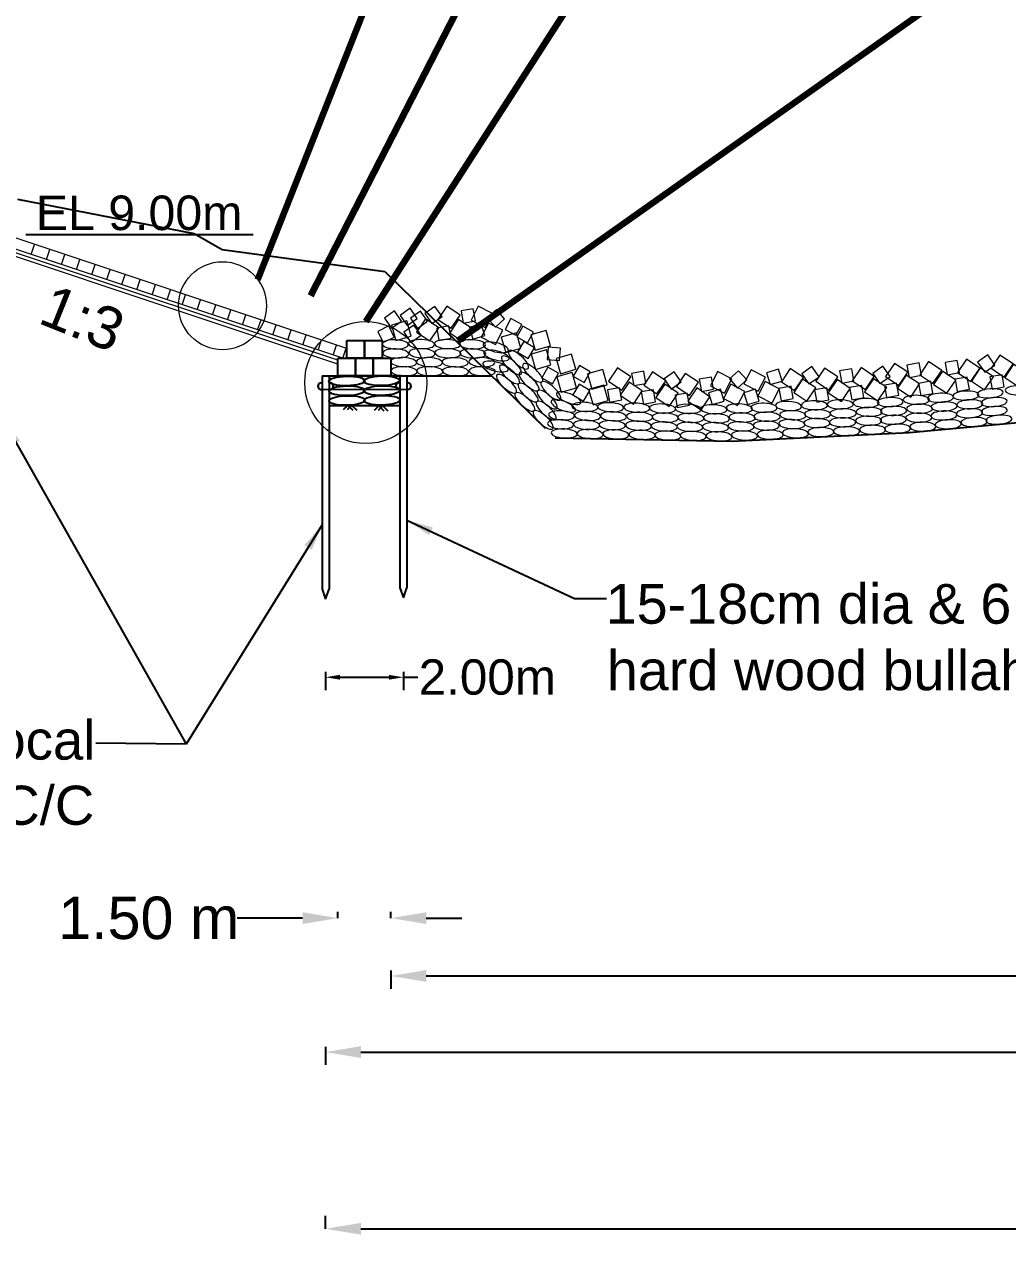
# Model space of a CAD drawing. Header units: inches. Extents: x -885 to 26362, y -28010 to 990.
# Drawn here: x -484.56 to -456.75, y -13296.46 to -13261.82 of the extents above; entities that cross this region are included whole.
import ezdxf

# ---------------------------------------------------------------- set-up
doc = ezdxf.new("R2010")
doc.units = ezdxf.units.IN
doc.header["$MEASUREMENT"] = 0
doc.header["$PDMODE"] = 3
doc.linetypes.add('HIDDEN', pattern=[9.525, 6.35, -3.175])
doc.layers.add('GL', color=3, linetype='HIDDEN')
doc.layers.add('LINE', color=7, linetype='Continuous')
doc.layers.add('Layer1', color=7, linetype='Continuous', lineweight=13)
doc.styles.add('dim', font='isocp.shx')
doc.styles.get("Standard").update_dxf_attribs({"font": 'arial.ttf'})
doc.dimstyles.get("Standard").update_dxf_attribs({"dimtxt": 0.18, "dimasz": 0.18, "dimexe": 0.18, "dimexo": 0.0625, "dimgap": 0.09, "dimtad": 0, "dimtih": 1, "dimtoh": 1, "dimdec": 4, "dimzin": 0, "dimdsep": 46, "dimtxsty": 'Standard', "dimcen": 0.09, "dimadec": 0, "dimazin": 0, "dimtfac": 1, "dimtdec": 4, "dimtofl": 0, "dimtmove": 0, "dimatfit": 3, "dimfxl": 1, "dimtolj": 1, "dimtzin": 0, "dimarcsym": 0})
doc.dimstyles.new('STANDARD$0', dxfattribs={"dimscale": 0, "dimtxt": 8, "dimasz": 8, "dimexe": 4, "dimexo": 0, "dimgap": 2, "dimtad": 1, "dimdec": 0, "dimzin": 0, "dimdsep": 46, "dimtxsty": 'dim', "dimblk": 'DOTSMALL', "dimcen": 1, "dimclrd": 6, "dimclre": 6, "dimclrt": 256, "dimadec": 0, "dimazin": 0, "dimtfac": 1, "dimtdec": 0, "dimtix": 1, "dimtofl": 0, "dimtmove": 1, "dimatfit": 3, "dimldrblk": 'DOTSMALL', "dimfxl": 6, "dimtolj": 1, "dimtzin": 0, "dimarcsym": 0})

# ---------------------------------------------------------------- blocks, each defined once
blk = doc.blocks.new('*D99')
at = {"color": 0, "lineweight": -2, "ltscale": 0.5, "transparency": 16777216}
for p, q in [((-476.042, -13280.144), (-476.042, -13280.658)), ((-473.839, -13280.144), (-473.839, -13280.658)), ((-475.634, -13280.294), (-474.246, -13280.294)), ((-473.839, -13280.294), (-473.431, -13280.294))]:
    blk.add_line(p, q, dxfattribs=at)
at = {"color": 0, "linetype": 'Continuous', "ltscale": 0.5, "transparency": 16777216}
for points in [[(-475.634, -13280.226), (-475.634, -13280.362), (-476.042, -13280.294)], [(-474.246, -13280.226), (-474.246, -13280.362), (-473.839, -13280.294)]]:
    blk.add_solid(points, dxfattribs=at)
at = {"layer": 'Defpoints', "color": 0, "linetype": 'ByBlock', "ltscale": 0.5, "transparency": 16777216}
for p in [(4194.63, -9456.344), (4196.13, -9456.344), (4196.13, -9456.357)]:
    blk.add_point(p, dxfattribs=at)
at = {"layer": 'Defpoints', "color": 0, "linetype": 'Continuous', "ltscale": 0.5, "transparency": 16777216}
for p in [(-476.042, -13279.599), (-473.839, -13279.627), (-473.839, -13280.294)]:
    blk.add_point(p, dxfattribs=at)
at = {"layer": 'LINE', "color": 0, "lineweight": -2, "ltscale": 0.5, "transparency": 16777216}
for p, q in [((4193.63, -9456.344), (4191.783, -9456.344)), ((4194.63, -9456.344), (4194.63, -9456.164)), ((4196.13, -9456.344), (4196.13, -9456.164)), ((4197.13, -9456.344), (4198.13, -9456.344))]:
    blk.add_line(p, q, dxfattribs=at)
at = {"layer": 'LINE', "color": 0, "linetype": 'ByBlock', "ltscale": 0.5, "transparency": 16777216}
for points in [[(4193.63, -9456.178), (4193.63, -9456.511), (4194.63, -9456.344)], [(4197.13, -9456.178), (4197.13, -9456.511), (4196.13, -9456.344)]]:
    blk.add_solid(points, dxfattribs=at)
at = {"color": 0, "linetype": 'Continuous', "lineweight": -3, "ltscale": 0.5, "transparency": 16777216, "insert": (-471.465, -13280.294), "char_height": 1, "attachment_point": 5}
blk.add_mtext('\\A1;2.00m', dxfattribs=at)
at = {"layer": 'LINE', "color": 0, "linetype": 'ByBlock', "lineweight": 20, "ltscale": 0.5, "transparency": 16777216, "insert": (4189.275, -9456.344), "char_height": 0.85, "attachment_point": 5}
blk.add_mtext('\\A1;{\\H1.412x;1.50 m}', dxfattribs=at)
blk = doc.blocks.new('*D94')
at = {"layer": 'Defpoints', "color": 0, "linetype": 'ByBlock', "ltscale": 0.5, "transparency": 16777216}
for p in [(-475.69, -13287.11), (-474.19, -13287.11), (-474.19, -13287.123)]:
    blk.add_point(p, dxfattribs=at)
at = {"layer": 'LINE', "color": 0, "lineweight": -2, "ltscale": 0.5, "transparency": 16777216}
for p, q in [((-476.69, -13287.11), (-478.537, -13287.11)), ((-475.69, -13287.11), (-475.69, -13286.93)), ((-474.19, -13287.11), (-474.19, -13286.93)), ((-473.19, -13287.11), (-472.19, -13287.11))]:
    blk.add_line(p, q, dxfattribs=at)
at = {"layer": 'LINE', "color": 0, "linetype": 'ByBlock', "ltscale": 0.5, "transparency": 16777216}
for points in [[(-476.69, -13286.943), (-476.69, -13287.276), (-475.69, -13287.11)], [(-473.19, -13286.943), (-473.19, -13287.276), (-474.19, -13287.11)]]:
    blk.add_solid(points, dxfattribs=at)
at = {"layer": 'LINE', "color": 0, "linetype": 'ByBlock', "lineweight": 20, "ltscale": 0.5, "transparency": 16777216, "insert": (-481.044, -13287.11), "char_height": 0.85, "attachment_point": 5}
blk.add_mtext('\\A1;{\\H1.412x;1.50 m}', dxfattribs=at)
blk = doc.blocks.new('*D95')
at = {"color": 0, "lineweight": -2, "ltscale": 0.5, "transparency": 16777216}
for p, q in [((-474.19, -13288.595), (-474.19, -13289.109)), ((-473.19, -13288.745), (-444.699, -13288.745)), ((-412.19, -13288.745), (-440.68, -13288.745)), ((-411.19, -13288.595), (-411.19, -13289.109))]:
    blk.add_line(p, q, dxfattribs=at)
at = {"color": 0, "linetype": 'Continuous', "ltscale": 0.5, "transparency": 16777216}
for points in [[(-473.19, -13288.578), (-473.19, -13288.912), (-474.19, -13288.745)], [(-412.19, -13288.578), (-412.19, -13288.912), (-411.19, -13288.745)]]:
    blk.add_solid(points, dxfattribs=at)
at = {"layer": 'Defpoints', "color": 0, "linetype": 'Continuous', "ltscale": 0.5, "transparency": 16777216}
for p in [(-474.19, -13288.146), (-411.19, -13288.146), (-411.19, -13288.745)]:
    blk.add_point(p, dxfattribs=at)
at = {"color": 0, "linetype": 'Continuous', "lineweight": -3, "ltscale": 0.5, "transparency": 16777216, "insert": (-442.69, -13288.745), "char_height": 0.85, "attachment_point": 5}
blk.add_mtext('\\A1;63.00m', dxfattribs=at)
blk = doc.blocks.new('*D96')
at = {"color": 0, "lineweight": -2, "ltscale": 0.5, "transparency": 16777216}
for p, q in [((-476.04, -13295.901), (-476.04, -13295.537)), ((-411.19, -13295.751), (-411.19, -13296.265)), ((-475.04, -13295.901), (-444.662, -13295.901)), ((-412.19, -13295.901), (-440.642, -13295.901))]:
    blk.add_line(p, q, dxfattribs=at)
at = {"color": 0, "linetype": 'Continuous', "ltscale": 0.5, "transparency": 16777216}
for points in [[(-475.04, -13295.734), (-475.04, -13296.067), (-476.04, -13295.901)], [(-412.19, -13295.734), (-412.19, -13296.067), (-411.19, -13295.901)]]:
    blk.add_solid(points, dxfattribs=at)
at = {"layer": 'Defpoints', "color": 0, "linetype": 'Continuous', "ltscale": 0.5, "transparency": 16777216}
for p in [(-411.19, -13295.215), (-476.04, -13295.985), (-411.19, -13295.901)]:
    blk.add_point(p, dxfattribs=at)
at = {"color": 0, "linetype": 'Continuous', "lineweight": -3, "ltscale": 0.5, "transparency": 16777216, "insert": (-442.652, -13295.901), "char_height": 0.85, "attachment_point": 5}
blk.add_mtext('\\A1;64.85m', dxfattribs=at)
blk = doc.blocks.new('*D97')
at = {"color": 0, "lineweight": -2, "ltscale": 0.5, "transparency": 16777216}
for p, q in [((-411.19, -13290.9), (-411.19, -13290.536)), ((-476.04, -13290.75), (-476.04, -13291.264)), ((-475.04, -13290.9), (-445.126, -13290.9)), ((-412.19, -13290.9), (-439.973, -13290.9))]:
    blk.add_line(p, q, dxfattribs=at)
at = {"color": 0, "linetype": 'Continuous', "ltscale": 0.5, "transparency": 16777216}
for points in [[(-475.04, -13290.733), (-475.04, -13291.067), (-476.04, -13290.9)], [(-412.19, -13290.733), (-412.19, -13291.067), (-411.19, -13290.9)]]:
    blk.add_solid(points, dxfattribs=at)
at = {"layer": 'Defpoints', "color": 0, "linetype": 'Continuous', "ltscale": 0.5, "transparency": 16777216}
for p in [(-476.04, -13289.486), (-476.04, -13290.9), (-411.19, -13290.9)]:
    blk.add_point(p, dxfattribs=at)
at = {"color": 0, "linetype": 'Continuous', "lineweight": -3, "ltscale": 0.5, "transparency": 16777216, "insert": (-442.549, -13290.9), "char_height": 0.85, "attachment_point": 5}
blk.add_mtext('\\A1;Zone-A11', dxfattribs=at)

msp = doc.modelspace()

# ---------------------------------------------------------------- linework, layer by layer
at = {"color": 0, "linetype": 'Continuous', "lineweight": 20, "ltscale": 0.5}
for p, q in [((-475.554285, -13271.267255), (-485.154285, -13268.067255)), ((-475.439599, -13270.989802), (-485.107239, -13267.767255)), ((-484.365725, -13268.330108), (-484.271021, -13268.045994)), ((-475.689599, -13271.429985), (-485.181817, -13268.265912)), ((-475.689599, -13271.322281), (-485.154678, -13268.167255)), ((-483.938818, -13268.472411), (-483.844113, -13268.188297)), ((-483.51191, -13268.614713), (-483.417206, -13268.330599)), ((-483.085003, -13268.757016), (-482.990298, -13268.472902)), ((-482.658095, -13268.899318), (-482.563391, -13268.615204)), ((-482.231188, -13269.041621), (-482.136483, -13268.757507)), ((-481.80428, -13269.183923), (-481.709576, -13268.899809)), ((-481.377373, -13269.326226), (-481.282668, -13269.042112)), ((-480.950465, -13269.468528), (-480.855761, -13269.184414)), ((-480.523558, -13269.610831), (-480.428853, -13269.326717)), ((-480.096651, -13269.753133), (-480.001946, -13269.469019)), ((-479.669743, -13269.895436), (-479.575038, -13269.611322)), ((-479.242836, -13270.037738), (-479.148131, -13269.753624)), ((-478.815928, -13270.180041), (-478.721223, -13269.895927)), ((-478.389021, -13270.322343), (-478.294316, -13270.038229)), ((-477.962113, -13270.464646), (-477.867408, -13270.180532)), ((-477.535206, -13270.606948), (-477.440501, -13270.322834)), ((-477.108298, -13270.749251), (-477.013594, -13270.465137)), ((-476.681391, -13270.891553), (-476.586686, -13270.607439)), ((-476.254483, -13271.033856), (-476.159779, -13270.749742)), ((-475.827576, -13271.176158), (-475.732871, -13270.892044)), ((-475.553598, -13271.267484), (-475.458894, -13270.98337))]:
    msp.add_line(p, q, dxfattribs=at)
at = {"color": 0, "linetype": 'Continuous', "lineweight": -3, "ltscale": 0.5}
for p, q in [((-484.522282, -13267.767255), (-478.092212, -13267.767255)), ((-474.939599, -13270.767255), (-474.939599, -13271.267255)), ((-475.189599, -13271.267255), (-475.189599, -13271.767255)), ((-474.689599, -13271.267255), (-474.689599, -13271.767255)), ((-476.139599, -13271.767255), (-475.939599, -13271.767255)), ((-476.139599, -13271.767255), (-476.139599, -13277.80251)), ((-476.139599, -13271.767255), (-471.339599, -13271.767255)), ((-475.939599, -13271.767255), (-475.939599, -13277.80251)), ((-475.939599, -13271.767255), (-475.603795, -13271.767255)), ((-475.603795, -13271.767255), (-473.739599, -13271.767255)), ((-475.056549, -13271.767255), (-475.556549, -13271.767255)), ((-474.556549, -13271.767255), (-475.056549, -13271.767255)), ((-473.899731, -13271.767255), (-474.556549, -13271.767255)), ((-473.939599, -13271.767255), (-473.939599, -13277.767255)), ((-473.739599, -13271.767255), (-473.739599, -13277.767255)), ((-476.097387, -13272.149895), (-473.675404, -13272.146117)), ((-475.939599, -13272.601791), (-473.939599, -13272.601791)), ((-475.4083, -13272.599247), (-475.531601, -13272.721645)), ((-475.531601, -13272.721645), (-475.4083, -13272.599247)), ((-475.296367, -13272.599247), (-475.419668, -13272.721645)), ((-475.419668, -13272.721645), (-475.296367, -13272.599247)), ((-475.4083, -13272.599247), (-475.269419, -13272.738645)), ((-475.296367, -13272.599247), (-475.157486, -13272.738645)), ((-474.529202, -13272.612644), (-474.652503, -13272.735042)), ((-474.652503, -13272.735042), (-474.529202, -13272.612644)), ((-474.417269, -13272.612644), (-474.54057, -13272.735042)), ((-474.54057, -13272.735042), (-474.417269, -13272.612644)), ((-474.529202, -13272.612644), (-474.390321, -13272.752042)), ((-474.417269, -13272.612644), (-474.278388, -13272.752042)), ((-476.139599, -13277.80251), (-476.039599, -13278.083819)), ((-476.039599, -13278.083819), (-475.939599, -13277.80251)), ((-473.939599, -13277.767255), (-473.839599, -13278.048565)), ((-473.839599, -13278.048565), (-473.739599, -13277.767255))]:
    msp.add_line(p, q, dxfattribs=at)
for points in [[(-475.439599, -13270.767255), (-474.939599, -13270.767255), (-474.939599, -13271.267255), (-475.439599, -13271.267255)], [(-474.939599, -13270.767255), (-474.439599, -13270.767255), (-474.439599, -13271.267255), (-474.939599, -13271.267255)], [(-475.689599, -13271.267255), (-475.189599, -13271.267255), (-475.189599, -13271.767255), (-475.689599, -13271.767255)], [(-475.189599, -13271.267255), (-474.689599, -13271.267255), (-474.689599, -13271.767255), (-475.189599, -13271.767255)], [(-474.689599, -13271.267255), (-474.189599, -13271.267255), (-474.189599, -13271.767255), (-474.689599, -13271.767255)]]:
    msp.add_lwpolyline(points, close=True, dxfattribs=at)
at = {"color": 7, "lineweight": 20, "ltscale": 0.18}
msp.add_circle((-478.956698, -13269.779686), 1.244459, dxfattribs=at)
at = {"color": 7, "lineweight": 13, "ltscale": 0.18}
msp.add_circle((-474.903703, -13271.956424), 1.7265, dxfattribs=at)
at = {"color": 0, "linetype": 'Continuous', "lineweight": -3, "ltscale": 0.5}
for centre, start, end in [((-476.163923, -13272.056956), 74.8284169, 283.6920769), ((-475.913365, -13272.056956), 253.6040994, 105.1715831), ((-473.963923, -13272.056956), 74.8284169, 283.6920769), ((-473.715276, -13272.056956), 253.6040994, 105.1715831)]:
    msp.add_arc(centre, 0.09294, start, end, dxfattribs=at)
for centre in [(-475.441057, -13271.90989), (-474.45491, -13271.904543), (-475.433623, -13272.186591), (-474.447475, -13272.181244), (-475.432829, -13272.461907), (-474.446681, -13272.45656)]:
    msp.add_ellipse(centre, major_axis=(0.506914, 0.0108), ratio=0.268841611)
at = {"layer": 'GL'}
msp.add_lwpolyline([(-484.756509, -13266.765755), (-479.756909, -13267.737255), (-478.964909, -13268.189955), (-474.364309, -13268.810255), (-469.544209, -13273.522455), (-464.537409, -13273.612455), (-459.531409, -13273.371355), (-454.524609, -13272.910355), (-449.993609, -13272.493155), (-449.041309, -13272.495455), (-444.511809, -13272.080555), (-439.505809, -13271.986155), (-439.003109, -13272.004255), (-434.499109, -13272.016555), (-430.018609, -13272.051155), (-429.493109, -13272.094255), (-428.964809, -13272.196055), (-424.486209, -13273.137455)], dxfattribs=at)
at = {"layer": 'LINE', "color": 0, "linetype": 'ByBlock', "lineweight": 18, "ltscale": 0.5}
for points in [[(-472.746139, -13270.084645), (-472.946781, -13269.797866), (-473.233561, -13269.998508), (-473.032919, -13270.285288), (-472.746139, -13270.084645)], [(-472.609253, -13269.79465), (-472.859939, -13270.168356), (-472.486233, -13270.419042), (-472.235547, -13270.045336), (-472.609253, -13269.79465)], [(-471.718917, -13269.792981), (-471.923948, -13270.193558), (-471.523371, -13270.39859), (-471.31834, -13269.998013), (-471.718917, -13269.792981)], [(-473.890153, -13270.214184), (-474.090795, -13269.927404), (-474.377575, -13270.128047), (-474.176933, -13270.414826), (-473.890153, -13270.214184)], [(-473.446171, -13270.13969), (-473.646813, -13269.85291), (-473.933593, -13270.053552), (-473.732951, -13270.340332), (-473.446171, -13270.13969)], [(-473.154499, -13270.220657), (-473.355142, -13269.933877), (-473.641922, -13270.13452), (-473.441279, -13270.4213), (-473.154499, -13270.220657)], [(-473.21291, -13270.151336), (-473.463596, -13270.525042), (-473.08989, -13270.775728), (-472.839204, -13270.402022), (-473.21291, -13270.151336)], [(-472.277889, -13270.169793), (-472.528575, -13270.543499), (-472.154869, -13270.794185), (-471.904183, -13270.420479), (-472.277889, -13270.169793)], [(-471.800885, -13270.209694), (-471.862945, -13269.86524), (-472.207399, -13269.927299), (-472.14534, -13270.271753), (-471.800885, -13270.209694)], [(-470.974235, -13270.149859), (-471.207189, -13269.888646), (-471.468403, -13270.1216), (-471.235448, -13270.382813), (-470.974235, -13270.149859)], [(-470.656165, -13270.617852), (-470.489624, -13270.310014), (-470.797463, -13270.143474), (-470.964003, -13270.451312), (-470.656165, -13270.617852)], [(-474.096125, -13270.666313), (-474.249547, -13270.351732), (-474.564129, -13270.505154), (-474.410706, -13270.819736), (-474.096125, -13270.666313)], [(-473.739802, -13270.210941), (-474.172631, -13270.334063), (-474.049509, -13270.766892), (-473.61668, -13270.64377), (-473.739802, -13270.210941)], [(-473.339809, -13270.61781), (-473.540452, -13270.33103), (-473.827232, -13270.531673), (-473.626589, -13270.818453), (-473.339809, -13270.61781)], [(-472.488349, -13270.69771), (-472.550408, -13270.353256), (-472.894862, -13270.415315), (-472.832803, -13270.759769), (-472.488349, -13270.69771)], [(-471.536024, -13270.626137), (-471.638133, -13270.291362), (-471.972907, -13270.393471), (-471.870798, -13270.728246), (-471.536024, -13270.626137)], [(-471.429935, -13270.270942), (-471.634966, -13270.671519), (-471.234389, -13270.87655), (-471.029358, -13270.475973), (-471.429935, -13270.270942)], [(-470.329309, -13270.832472), (-470.154024, -13270.529527), (-470.456968, -13270.354242), (-470.632253, -13270.657186), (-470.329309, -13270.832472)], [(-469.796415, -13270.48556), (-470.229245, -13270.608681), (-470.106123, -13271.041511), (-469.673294, -13270.918389), (-469.796415, -13270.48556)], [(-470.635184, -13270.548043), (-471.068013, -13270.671164), (-470.944892, -13271.103993), (-470.512062, -13270.980872), (-470.635184, -13270.548043)], [(-470.304848, -13271.27289), (-470.129563, -13270.969946), (-470.432507, -13270.794661), (-470.607792, -13271.097605), (-470.304848, -13271.27289)], [(-469.789815, -13271.02441), (-470.222644, -13271.147532), (-470.099523, -13271.580361), (-469.666693, -13271.45724), (-469.789815, -13271.02441)], [(-469.422558, -13271.334612), (-469.390295, -13270.986102), (-469.738805, -13270.953839), (-469.771068, -13271.302349), (-469.422558, -13271.334612)], [(-469.082954, -13271.147167), (-469.515783, -13271.270288), (-469.392661, -13271.703117), (-468.959832, -13271.579996), (-469.082954, -13271.147167)], [(-457.106203, -13271.459911), (-457.306845, -13271.173131), (-457.593625, -13271.373773), (-457.392983, -13271.660553), (-457.106203, -13271.459911)], [(-456.960838, -13271.175709), (-457.211524, -13271.549416), (-456.837818, -13271.800102), (-456.587132, -13271.426395), (-456.960838, -13271.175709)], [(-469.6234, -13271.993887), (-469.448115, -13271.690943), (-469.751059, -13271.515658), (-469.926344, -13271.818602), (-469.6234, -13271.993887)], [(-468.728536, -13271.951118), (-468.553251, -13271.648174), (-468.856195, -13271.472889), (-469.03148, -13271.775833), (-468.728536, -13271.951118)], [(-467.782094, -13271.542329), (-468.03278, -13271.916035), (-467.659074, -13272.166721), (-467.408388, -13271.793015), (-467.782094, -13271.542329)], [(-462.893095, -13271.556798), (-463.143781, -13271.930505), (-462.770075, -13272.181191), (-462.519389, -13271.807484), (-462.893095, -13271.556798)], [(-462.078833, -13271.791143), (-462.279475, -13271.504363), (-462.566255, -13271.705005), (-462.365612, -13271.991785), (-462.078833, -13271.791143)], [(-461.922225, -13271.543683), (-462.172911, -13271.91739), (-461.799205, -13272.168076), (-461.548519, -13271.794369), (-461.922225, -13271.543683)], [(-461.093274, -13271.907864), (-461.155334, -13271.56341), (-461.499788, -13271.625469), (-461.437729, -13271.969923), (-461.093274, -13271.907864)], [(-460.89134, -13271.530937), (-461.142026, -13271.904644), (-460.768319, -13272.15533), (-460.517633, -13271.781623), (-460.89134, -13271.530937)], [(-460.071284, -13271.779828), (-460.271927, -13271.493048), (-460.558706, -13271.69369), (-460.358064, -13271.98047), (-460.071284, -13271.779828)], [(-459.945149, -13271.410615), (-460.195835, -13271.784321), (-459.822128, -13272.035008), (-459.571442, -13271.661301), (-459.945149, -13271.410615)], [(-459.185323, -13271.745039), (-459.247382, -13271.400585), (-459.591836, -13271.462644), (-459.529777, -13271.807098), (-459.185323, -13271.745039)], [(-458.979081, -13271.358133), (-459.229767, -13271.73184), (-458.85606, -13271.982526), (-458.605374, -13271.608819), (-458.979081, -13271.358133)], [(-458.108964, -13271.672958), (-458.171023, -13271.328504), (-458.515477, -13271.390563), (-458.453418, -13271.735017), (-458.108964, -13271.672958)], [(-457.907029, -13271.296032), (-458.157715, -13271.669738), (-457.784009, -13271.920424), (-457.533323, -13271.546718), (-457.907029, -13271.296032)], [(-457.518064, -13271.537571), (-457.76875, -13271.911277), (-457.395044, -13272.161963), (-457.144358, -13271.788257), (-457.518064, -13271.537571)], [(-456.576422, -13271.435331), (-456.827108, -13271.809038), (-456.453401, -13272.059724), (-456.202715, -13271.686017), (-456.576422, -13271.435331)], [(-469.06199, -13271.672481), (-469.494819, -13271.795602), (-469.371698, -13272.228431), (-468.938868, -13272.10531), (-469.06199, -13271.672481)], [(-468.198588, -13271.588556), (-468.631417, -13271.711678), (-468.508296, -13272.144507), (-468.075466, -13272.021385), (-468.198588, -13271.588556)], [(-466.977062, -13271.97904), (-467.039122, -13271.634586), (-467.383576, -13271.696645), (-467.321517, -13272.0411), (-466.977062, -13271.97904)], [(-466.787844, -13271.652919), (-467.03853, -13272.026625), (-466.664824, -13272.277311), (-466.414138, -13271.903605), (-466.787844, -13271.652919)], [(-465.976666, -13271.936378), (-466.177309, -13271.649598), (-466.464088, -13271.85024), (-466.263446, -13272.13702), (-465.976666, -13271.936378)], [(-465.865544, -13271.695255), (-466.11623, -13272.068962), (-465.742523, -13272.319648), (-465.491837, -13271.945941), (-465.865544, -13271.695255)], [(-465.062329, -13272.143751), (-465.124388, -13271.799297), (-465.468842, -13271.861356), (-465.406783, -13272.205811), (-465.062329, -13272.143751)], [(-464.949444, -13271.644713), (-465.154476, -13272.045291), (-464.753899, -13272.250322), (-464.548867, -13271.849745), (-464.949444, -13271.644713)], [(-464.123048, -13271.879777), (-464.356002, -13271.618563), (-464.617215, -13271.851517), (-464.384261, -13272.112731), (-464.123048, -13271.879777)], [(-463.999161, -13271.59405), (-464.204192, -13271.994627), (-463.803615, -13272.199659), (-463.598583, -13271.799081), (-463.999161, -13271.59405)], [(-463.126029, -13271.911305), (-463.228138, -13271.576531), (-463.562912, -13271.67864), (-463.460803, -13272.013414), (-463.126029, -13271.911305)], [(-462.545604, -13271.857833), (-462.79629, -13272.23154), (-462.422584, -13272.482226), (-462.171898, -13272.108519), (-462.545604, -13271.857833)], [(-461.570278, -13271.867962), (-461.820964, -13272.241669), (-461.447258, -13272.492355), (-461.196572, -13272.118648), (-461.570278, -13271.867962)], [(-460.538056, -13271.846518), (-460.788742, -13272.220224), (-460.415035, -13272.47091), (-460.164349, -13272.097204), (-460.538056, -13271.846518)], [(-459.610124, -13271.744278), (-459.86081, -13272.117985), (-459.487103, -13272.368671), (-459.236417, -13271.994964), (-459.610124, -13271.744278)], [(-458.858177, -13272.261194), (-458.920236, -13271.916739), (-459.26469, -13271.978799), (-459.202631, -13272.323253), (-458.858177, -13272.261194)], [(-458.585968, -13271.633057), (-458.836654, -13272.006763), (-458.462947, -13272.257449), (-458.212261, -13271.883743), (-458.585968, -13271.633057)], [(-457.823315, -13272.144907), (-457.885374, -13271.800453), (-458.229828, -13271.862512), (-458.167769, -13272.206967), (-457.823315, -13272.144907)], [(-456.839934, -13272.07877), (-456.901993, -13271.734315), (-457.246448, -13271.796375), (-457.184388, -13272.140829), (-456.839934, -13272.07877)], [(-468.741536, -13272.480664), (-468.566251, -13272.17772), (-468.869195, -13272.002435), (-469.04448, -13272.305379), (-468.741536, -13272.480664)], [(-468.164722, -13272.032554), (-468.597551, -13272.155675), (-468.47443, -13272.588504), (-468.041601, -13272.465383), (-468.164722, -13272.032554)], [(-467.66119, -13272.445389), (-467.723249, -13272.100935), (-468.067703, -13272.162994), (-468.005644, -13272.507448), (-467.66119, -13272.445389)], [(-467.454066, -13271.939139), (-467.704752, -13272.312846), (-467.331046, -13272.563532), (-467.08036, -13272.189825), (-467.454066, -13271.939139)], [(-466.70413, -13272.501794), (-466.766189, -13272.15734), (-467.110643, -13272.219399), (-467.048584, -13272.563854), (-466.70413, -13272.501794)], [(-466.443438, -13272.003068), (-466.694124, -13272.376774), (-466.320417, -13272.62746), (-466.069731, -13272.253754), (-466.443438, -13272.003068)], [(-465.744639, -13272.598315), (-465.806699, -13272.253861), (-466.151153, -13272.31592), (-466.089094, -13272.660375), (-465.744639, -13272.598315)], [(-465.539332, -13272.10385), (-465.790018, -13272.477557), (-465.416312, -13272.728243), (-465.165626, -13272.354536), (-465.539332, -13272.10385)], [(-464.766551, -13272.477869), (-464.86866, -13272.143095), (-465.203434, -13272.245204), (-465.101326, -13272.579978), (-464.766551, -13272.477869)], [(-464.578748, -13272.000859), (-464.783779, -13272.401437), (-464.383202, -13272.606468), (-464.178171, -13272.205891), (-464.578748, -13272.000859)], [(-463.772968, -13272.476644), (-463.875077, -13272.14187), (-464.209851, -13272.243979), (-464.107742, -13272.578753), (-463.772968, -13272.476644)], [(-463.604416, -13271.927737), (-463.809448, -13272.328314), (-463.40887, -13272.533346), (-463.203839, -13272.132768), (-463.604416, -13271.927737)], [(-462.809381, -13272.405674), (-462.87144, -13272.06122), (-463.215894, -13272.123279), (-463.153835, -13272.467733), (-462.809381, -13272.405674)], [(-461.801321, -13272.446743), (-461.86338, -13272.102289), (-462.207835, -13272.164348), (-462.145775, -13272.508802), (-461.801321, -13272.446743)], [(-460.807625, -13272.379813), (-460.869684, -13272.035359), (-461.214138, -13272.097418), (-461.152079, -13272.441872), (-460.807625, -13272.379813)], [(-459.824245, -13272.313675), (-459.886304, -13271.969221), (-460.230758, -13272.03128), (-460.168699, -13272.375734), (-459.824245, -13272.313675)]]:
    msp.add_lwpolyline(points, dxfattribs=at)
at = {"layer": 'LINE', "color": 7, "lineweight": 9, "ltscale": 0.5, "extrusion": (0, 0, -1)}
for centre, major_axis in [((-474.067934, -13270.873472), (0.36767, -0.014777)), ((-473.32383, -13270.865852), (0.36767, -0.014777)), ((-472.591199, -13270.865852), (0.36767, -0.014777)), ((-471.885259, -13270.873472), (0.36767, -0.014777)), ((-471.226229, -13270.956411), (0.357163, -0.088511)), ((-474.05651, -13271.131921), (0.36767, -0.014777)), ((-473.312406, -13271.124301), (0.36767, -0.014777)), ((-472.579776, -13271.124301), (0.36767, -0.014777)), ((-471.873835, -13271.131921), (0.36767, -0.014777)), ((-471.205006, -13271.191386), (0.357163, -0.088511)), ((-470.781858, -13271.466294), (0.270996, -0.248919)), ((-470.581844, -13271.307752), (0.270996, -0.248919)), ((-473.831326, -13271.376824), (0.36767, -0.014777)), ((-473.819903, -13271.635273), (0.36767, -0.014777)), ((-473.102509, -13271.376824), (0.36767, -0.014777)), ((-473.091085, -13271.635273), (0.36767, -0.014777)), ((-472.373691, -13271.380641), (0.36767, -0.014777)), ((-472.362267, -13271.639091), (0.36767, -0.014777)), ((-471.618148, -13271.376824), (0.36767, -0.014777)), ((-471.606725, -13271.635273), (0.36767, -0.014777)), ((-471.231003, -13271.498829), (0.357163, -0.088511)), ((-470.835409, -13271.724615), (0.270996, -0.248919)), ((-470.181327, -13271.679468), (0.270996, -0.248919)), ((-470.923701, -13271.988536), (0.270996, -0.248919)), ((-470.28493, -13271.925825), (0.270996, -0.248919)), ((-469.664549, -13272.189274), (0.270996, -0.248919)), ((-470.400486, -13272.500627), (0.270996, -0.248919)), ((-470.312194, -13272.236707), (0.270996, -0.248919)), ((-469.768153, -13272.435631), (0.270996, -0.248919)), ((-469.165912, -13272.394373), (0.342946, -0.13337)), ((-458.64374, -13272.384534), (0.367622, 0.015923)), ((-457.923622, -13272.321907), (0.367622, 0.015923)), ((-457.236959, -13272.259658), (0.366829, 0.028918)), ((-456.446547, -13272.174016), (0.36796, -0.002199)), ((-469.795416, -13272.746512), (0.270996, -0.248919)), ((-469.314019, -13272.614098), (0.342946, -0.13337)), ((-468.703478, -13272.643051), (0.367445, -0.019599)), ((-467.975195, -13272.653812), (0.367445, -0.019599)), ((-467.233957, -13272.666801), (0.367445, -0.019599)), ((-466.505674, -13272.689437), (0.367445, -0.019599)), ((-465.784214, -13272.698472), (0.367445, -0.019599)), ((-465.055931, -13272.709234), (0.367445, -0.019599)), ((-464.334504, -13272.686597), (0.367445, -0.019599)), ((-463.637475, -13272.666974), (0.367908, -0.006588)), ((-462.943439, -13272.616496), (0.367445, -0.019599)), ((-462.21056, -13272.59622), (0.36796, -0.002199)), ((-461.482583, -13272.572527), (0.36796, -0.002199)), ((-460.747747, -13272.531067), (0.36796, -0.002199)), ((-460.067713, -13272.506008), (0.367808, 0.010819)), ((-459.326977, -13272.442901), (0.36796, -0.002199)), ((-459.238129, -13272.694955), (0.36796, -0.002199)), ((-458.542587, -13272.631907), (0.367622, 0.015923)), ((-457.812809, -13272.569007), (0.367622, 0.015923)), ((-457.126147, -13272.506758), (0.366829, 0.028918)), ((-469.883709, -13273.010432), (0.270996, -0.248919)), ((-469.361498, -13272.882936), (0.367445, -0.019599)), ((-468.62665, -13272.899025), (0.367445, -0.019599)), ((-467.898367, -13272.909786), (0.367445, -0.019599)), ((-467.157129, -13272.922775), (0.367445, -0.019599)), ((-466.428846, -13272.945411), (0.367445, -0.019599)), ((-465.707385, -13272.954446), (0.367445, -0.019599)), ((-464.979102, -13272.965208), (0.367445, -0.019599)), ((-464.257676, -13272.942571), (0.367445, -0.019599)), ((-463.551639, -13272.92007), (0.367908, -0.006588)), ((-462.819465, -13272.878205), (0.367445, -0.019599)), ((-462.121712, -13272.848274), (0.36796, -0.002199)), ((-461.411715, -13273.077234), (0.36796, -0.002199)), ((-461.393735, -13272.824581), (0.36796, -0.002199)), ((-460.676879, -13273.035774), (0.36796, -0.002199)), ((-460.658899, -13272.783121), (0.36796, -0.002199)), ((-459.979035, -13273.007892), (0.367808, 0.010819)), ((-459.970004, -13272.754761), (0.367808, 0.010819)), ((-459.256108, -13272.947608), (0.36796, -0.002199)), ((-458.548103, -13272.885139), (0.367622, 0.015923)), ((-457.818325, -13272.822239), (0.367622, 0.015923)), ((-457.693926, -13273.071185), (0.367622, 0.015923)), ((-457.122701, -13272.760026), (0.366829, 0.028918)), ((-456.989572, -13273.004416), (0.366829, 0.028918)), ((-469.391407, -13273.134456), (0.367445, -0.019599)), ((-469.291591, -13273.394237), (0.367445, -0.019599)), ((-468.656558, -13273.150545), (0.367445, -0.019599)), ((-468.556743, -13273.410326), (0.367445, -0.019599)), ((-467.928275, -13273.161306), (0.367445, -0.019599)), ((-467.82846, -13273.421088), (0.367445, -0.019599)), ((-467.187037, -13273.174295), (0.367445, -0.019599)), ((-467.087222, -13273.434076), (0.367445, -0.019599)), ((-466.458754, -13273.196931), (0.367445, -0.019599)), ((-465.737293, -13273.205966), (0.367445, -0.019599)), ((-465.00901, -13273.216728), (0.367445, -0.019599)), ((-464.287584, -13273.194091), (0.367445, -0.019599)), ((-463.572631, -13273.172491), (0.367908, -0.006588)), ((-463.463688, -13273.428578), (0.367908, -0.006588)), ((-462.849373, -13273.129725), (0.367445, -0.019599)), ((-462.749558, -13273.389506), (0.367445, -0.019599)), ((-462.139692, -13273.100927), (0.36796, -0.002199)), ((-462.027702, -13273.355697), (0.36796, -0.002199)), ((-461.299725, -13273.332004), (0.36796, -0.002199)), ((-460.564889, -13273.290544), (0.36796, -0.002199)), ((-459.858102, -13273.258541), (0.367808, 0.010819)), ((-459.144119, -13273.202378), (0.36796, -0.002199)), ((-458.423703, -13273.134085), (0.367622, 0.015923)), ((-466.358939, -13273.456713), (0.367445, -0.019599)), ((-465.637478, -13273.465748), (0.367445, -0.019599)), ((-464.909195, -13273.476509), (0.367445, -0.019599)), ((-464.187768, -13273.453873), (0.367445, -0.019599))]:
    msp.add_ellipse(centre, major_axis=major_axis, ratio=0.34736681, dxfattribs=at)

# ---------------------------------------------------------------- texts
at = {"color": 7, "lineweight": 30, "ltscale": 0.18, "insert": (-484.238843, -13266.662641), "char_height": 0.9775, "width": 48.36222019, "attachment_point": 1}
msp.add_mtext('EL 9.00m ', dxfattribs=at)
at = {"layer": 'Layer1', "color": 7, "lineweight": 20, "insert": (-483.769072, -13269.145909), "char_height": 1.1955372, "width": 14.78044575, "attachment_point": 1, "rotation": 338.1985905}
msp.add_mtext('1:3', dxfattribs=at)
at = {"layer": 'LINE', "color": 0, "linetype": 'ByBlock', "lineweight": -3, "ltscale": 0.5, "attachment_point": 2}
for s, insert, char_height, width in [('15-18cm dia & 6.00m long local\\Phard wood bullah @ 0.60m C/C ', (-457.07664, -13277.6502), 1.12832336, 48.90917205), ('15-18cm dia & 6.00m long local\\Phard wood bullah @ 1.20m C/C ', (-493.373449, -13281.518244), 1.10619938, 47.95016867)]:
    msp.add_mtext(s, dxfattribs=dict(at, insert=insert, char_height=char_height, width=width))

# ---------------------------------------------------------------- dimensions: what is measured, and where the dimension line sits
at = {"color": 0, "linetype": 'Continuous', "lineweight": -3, "ltscale": 0.5}
for base, p1, p2, text, override, picture, middle in [((-473.838776, -13280.294211), (-476.041708, -13279.59858), (-473.838776, -13279.627478), '2.00m', {"dimscale": 1, "dimtxt": 1, "dimasz": 0.4075, "dimexe": 0.364, "dimexo": 0.219, "dimgap": 0.09, "dimtad": 0, "dimdec": 2, "dimpost": 'm', "dimtxsty": 'Standard', "dimcen": 0.09, "dimclrd": 0, "dimclre": 0, "dimclrt": 0, "dimtdec": 2, "dimtix": 0, "dimtmove": 0, "dimfxl": 0.15, "dimfxlon": 1}, '*D99', (-471.465424, -13280.294211)), ((-476.039599, -13290.900084), (-411.189599, -13290.900084), (-476.039599, -13289.48594), 'Zone-A11', {"dimscale": 1, "dimtxt": 0.85, "dimasz": 1, "dimexe": 0.364, "dimexo": 0.219, "dimgap": 0.09, "dimtad": 0, "dimdec": 2, "dimpost": 'm', "dimtxsty": 'Standard', "dimcen": 0.09, "dimclrd": 0, "dimclre": 0, "dimclrt": 0, "dimtix": 0, "dimtmove": 0, "dimfxl": 0.15, "dimfxlon": 1}, '*D97', (-442.549405, -13290.900084))]:
    dim = msp.add_linear_dim(base=base, p1=p1, p2=p2, text=text, dimstyle='STANDARD$0', override=override, dxfattribs=at)
    dim.commit()
    dim.dimension.update_dxf_attribs({"geometry": picture, "text_midpoint": middle, "dimtype": 160})
dim = msp.add_linear_dim(base=(-411.189599, -13288.745093), p1=(-474.189599, -13288.145941), p2=(-411.189599, -13288.145941), dimstyle='STANDARD$0', override={"dimscale": 1, "dimtxt": 0.85, "dimasz": 1, "dimexe": 0.364, "dimexo": 0.219, "dimgap": 0.09, "dimtad": 0, "dimdec": 2, "dimpost": 'm', "dimtxsty": 'Standard', "dimcen": 0.09, "dimclrd": 0, "dimclre": 0, "dimclrt": 0, "dimtix": 0, "dimtmove": 0, "dimfxl": 0.15, "dimfxlon": 1}, dxfattribs=at)
dim.commit()
dim.dimension.update_dxf_attribs({"geometry": '*D95', "text_midpoint": (-442.689599, -13288.745093)})
dim = msp.add_linear_dim(base=(-411.189599, -13295.900639), p1=(-476.039599, -13295.9853), p2=(-411.189599, -13295.215435), dimstyle='STANDARD$0', override={"dimscale": 1, "dimtxt": 0.85, "dimasz": 1, "dimexe": 0.364, "dimexo": 0.219, "dimgap": 0.09, "dimtad": 0, "dimdec": 2, "dimpost": 'm', "dimtxsty": 'Standard', "dimcen": 0.09, "dimclrd": 0, "dimclre": 0, "dimclrt": 0, "dimtix": 0, "dimtmove": 0, "dimfxl": 0.15, "dimfxlon": 1}, dxfattribs=at)
dim.commit()
dim.dimension.update_dxf_attribs({"geometry": '*D96', "text_midpoint": (-442.651804, -13295.900639), "dimtype": 160})
at = {"layer": 'LINE', "color": 0, "linetype": 'ByBlock', "lineweight": 20, "ltscale": 0.5}
for base, p1, p2, picture, middle in [((4196.12982, -9456.344223), (4194.62982, -9456.344223), (4196.12982, -9456.357156), '*D99', (4189.275269, -9456.344223)), ((-474.189599, -13287.109666), (-475.689599, -13287.109666), (-474.189599, -13287.122599), '*D94', (-481.04415, -13287.109666))]:
    dim = msp.add_linear_dim(base=base, p1=p1, p2=p2, text='{\\H1.412x;1.50 m}', dimstyle='Standard', override={"dimtxt": 0.85, "dimasz": 1, "dimdec": 2, "dimlfac": 1, "dimpost": 'm', "dimfxl": 0.15, "dimfxlon": 1}, dxfattribs=at)
    dim.commit()
    dim.dimension.update_dxf_attribs({"geometry": picture, "text_midpoint": middle, "dimtype": 160})

# ---------------------------------------------------------------- leaders
at = {"color": 0, "linetype": 'Continuous', "lineweight": -2, "ltscale": 0.5}
for points in [[(-485.160637, -13273.009609), (-479.982528, -13282.183244), (-482.543714, -13282.161362)], [(-476.139599, -13275.983703), (-479.982528, -13282.183244), (-482.543714, -13282.161362)], [(-473.739599, -13275.846531), (-468.994633, -13278.069499), (-468.096229, -13278.069499)]]:
    msp.add_leader(points, dimstyle='Standard', override={"dimasz": 0.75, "dimfxl": 0.15, "dimfxlon": 1}, dxfattribs=at)
at = {"layer": 'LINE', "color": 7, "lineweight": 20, "ltscale": 0.5}
for points in [[(-477.959824, -13269.034755), (-471.149786, -13251.828734), (-468.557137, -13251.962075)], [(-476.45534, -13269.495817), (-468.795452, -13254.552139), (-464.496403, -13254.452265)], [(-474.903703, -13270.229924), (-466.214614, -13256.709297), (-463.231523, -13256.761192)]]:
    msp.add_leader(points, dimstyle='Standard', override={"dimtxt": 0.9, "dimasz": 0.7, "dimclrd": 7, "dimclre": 7, "dimclrt": 7, "dimlwd": 65535, "dimlwe": 65535}, dxfattribs=at)
at = {"layer": 'LINE', "color": 7, "lineweight": 13, "ltscale": 0.5}
msp.add_leader([(-472.289599, -13270.767255), (-448.791606, -13254.136697), (-443.914027, -13254.147794)], dimstyle='Standard', override={"dimtxt": 0.9, "dimasz": 0.7, "dimclrd": 7, "dimclre": 7, "dimclrt": 7, "dimlwd": 65535, "dimlwe": 65535}, dxfattribs=at)

doc.saveas('drawing.dxf')
